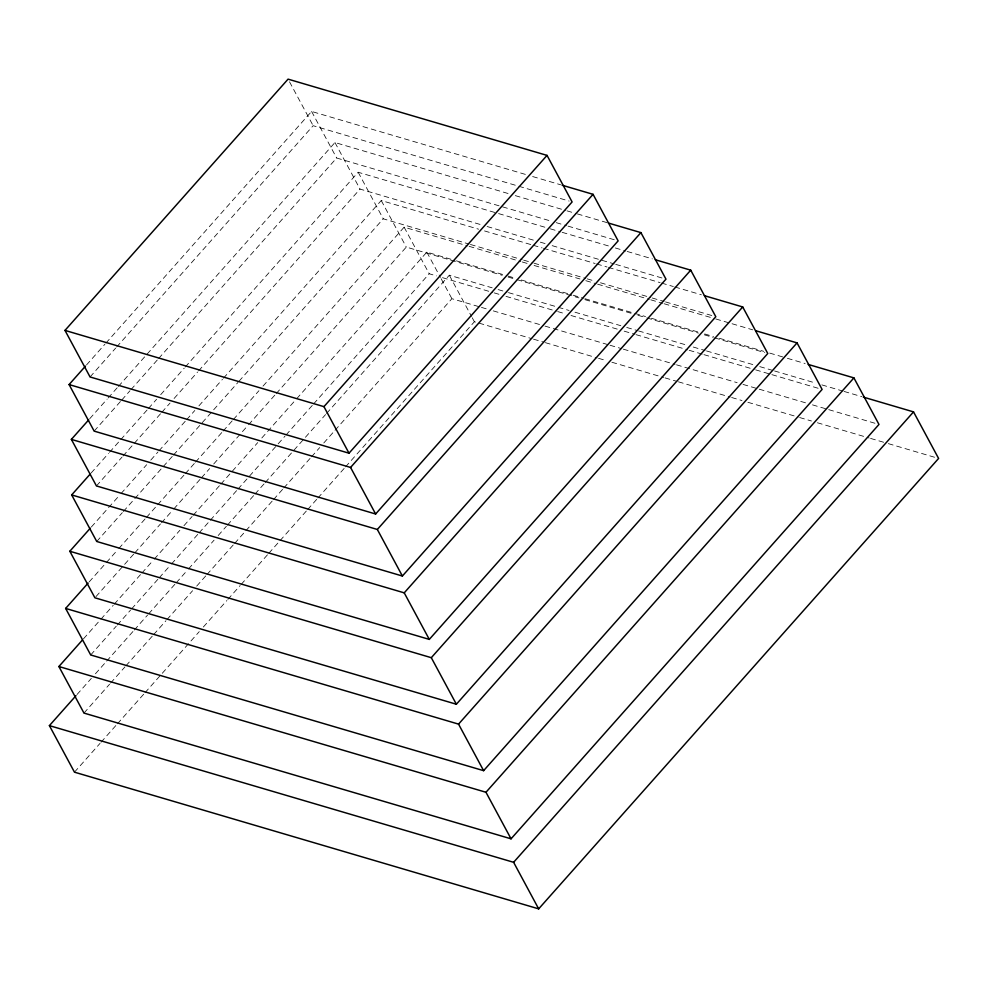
<?xml version="1.0" encoding="UTF-8"?>
<svg xmlns="http://www.w3.org/2000/svg" width="988" height="988" viewBox="0 0 988 988"><rect width="100%" height="100%" fill="white"/><g stroke="black" fill="none" stroke-linecap="round" stroke-linejoin="round"><path stroke-width="0.74" stroke-dasharray="4.94 3.71" d="M86.487 364.98L104.901 344.232M105.926 343.083L311.591 111.446L526.752 174.802M90.056 376.959L115.633 348.134M116.658 346.986L313.147 125.698L517.354 185.818M89.76 418.677L107.136 399.115M108.149 397.966L117.35 387.605M118.375 386.456L334.957 142.531L509.363 193.883M94.156 431.114L120.758 401.153M121.783 400.004L129.959 390.779M130.984 389.63L157.586 359.669M158.611 358.521L336.649 158.006L550.341 220.917M91.118 473.03L108.507 453.443M109.532 452.294L119.77 440.772M120.783 439.611L147.397 409.65M148.41 408.501L156.598 399.276M160.698 394.669L184.225 368.166M185.25 367.017L358.175 172.258L497.112 213.161M96.441 485.935L121.981 457.172M123.006 456.024L133.219 444.514M134.245 443.365L160.797 413.453M161.822 412.292L169.998 403.092M174.086 398.485L197.575 372.031M198.6 370.871L360.027 189.079L481.218 224.77M91.341 527.024L120.03 494.716M121.055 493.568L146.656 464.718M150.756 460.112L157.932 452.035M158.957 450.874L185.583 420.876M186.609 419.727L194.809 410.502M198.897 405.883L222.461 379.343M223.486 378.194L381.245 200.527L478.624 229.191M96.738 541.486L122.314 512.673M123.339 511.512L162.23 467.732M163.255 466.571L172.455 456.197M173.48 455.048L237.947 382.442M238.973 381.294L383.245 218.805L468.967 244.048M89.155 581.932L117.794 549.686M118.807 548.538L145.397 518.589M146.422 517.44L156.647 505.918M157.672 504.769L184.262 474.82M185.287 473.672L194.488 463.298M195.513 462.149L222.102 432.201M223.127 431.052L232.328 420.69M233.353 419.542L258.918 390.742M263.006 386.135L404.129 227.191L467.645 245.901M95.922 596.653L133.825 553.959M134.85 552.811L160.451 523.961M161.476 522.813L172.752 510.117M173.777 508.968L200.403 478.97M201.429 477.822L209.629 468.584M213.729 463.977L247.531 425.902M248.556 424.741L275.183 394.743M276.208 393.595L406.303 247.074L502.213 275.306M83.498 638.816L99.899 620.353M100.924 619.192L113.212 605.348M114.238 604.187L140.889 574.176M141.914 573.028L153.189 560.332M154.214 559.171L179.841 530.321M183.941 525.702L192.129 516.465M193.154 515.316L219.805 485.306M220.83 484.145L257.732 442.599M261.82 437.98L295.647 399.881M296.672 398.732L426.828 252.138L454.912 260.412M90.698 654.97L116.263 626.182M117.288 625.034L130.589 610.053M131.602 608.904L158.191 578.956M159.216 577.807L170.467 565.136M171.492 563.987L198.082 534.039M199.107 532.89L209.333 521.368M210.345 520.219L236.935 490.27M237.96 489.122L285.001 436.14M286.026 434.992L312.616 405.043M313.641 403.894L429.2 273.75L436.585 275.924M77.015 694.515L91.341 678.385M95.428 673.779L105.654 662.269M106.679 661.108L133.269 631.159M134.294 630.011L147.595 615.03M148.62 613.881L175.209 583.933M176.234 582.784L187.485 570.113M188.498 568.952L214.075 540.152M218.163 535.545L226.351 526.332M227.376 525.184L253.965 495.235M254.99 494.074L264.191 483.712M265.216 482.564L325.558 414.59M326.583 413.441L449.33 275.207L492.197 287.829M83.968 713.077L109.582 684.215M110.607 683.066L124.957 666.9M125.982 665.751L152.634 635.741M153.659 634.58L165.959 620.736M166.984 619.575L192.598 590.725M196.698 586.106L205.924 575.72M206.949 574.559L233.6 544.549M234.625 543.4L244.876 531.853M245.901 530.704L272.54 500.694M273.565 499.533L282.79 489.146M283.815 487.986L310.467 457.975M311.492 456.827L319.692 447.589M323.792 442.97L334.03 431.435M335.056 430.274L451.899 298.697L479.97 306.959M74.471 772.171L100.035 743.371M101.06 742.223L116.399 724.945M117.424 723.796L144.013 693.835M145.038 692.687L199.255 631.628M203.343 627.022L226.87 600.531M227.895 599.383L240.158 585.551M241.183 584.402L267.785 554.453M268.798 553.305L279.036 541.782M280.049 540.634L306.651 510.685M307.663 509.524L316.876 499.162M317.901 498.014L344.491 468.053M345.516 466.904L474.388 321.755L532.05 338.736M532.643 176.543L560.641 184.781M518.824 186.263L569.137 201.07M515.279 195.624L565.531 210.419M567.001 210.852L575.881 213.47M577.35 213.902L606.916 222.609M556.232 222.658L566.544 225.696M568.026 226.129L615.178 240.01M498.594 213.593L548.846 228.389M550.328 228.833L560.665 231.871M562.147 232.316L609.448 246.234M615.363 247.976L625.7 251.026M627.182 251.458L652.315 258.856M487.133 226.511L534.434 240.43M540.337 242.171L546.253 243.913M552.169 245.654L614.24 263.932M615.722 264.364L663.022 278.295M484.515 230.933L531.729 244.826M533.211 245.271L542.066 247.877M543.536 248.309L595.171 263.512M596.653 263.944L606.978 266.982M608.447 267.427L660.095 282.63M661.565 283.062L673.371 286.532M674.841 286.977L701.406 294.795M470.449 244.481L522.183 259.708M523.665 260.153L532.532 262.759M534.002 263.191L585.736 278.431M587.218 278.863L594.603 281.037M600.519 282.778L650.771 297.573M652.253 298.006L664.072 301.488M665.554 301.933L712.854 315.851M469.127 246.333L520.824 261.548M522.294 261.993L528.21 263.722M534.113 265.463L579.907 278.949M585.81 280.691L596.159 283.729M597.629 284.173L649.326 299.389M650.808 299.821L662.627 303.304M664.097 303.736L714.324 318.531M715.794 318.963L730.564 323.311M732.046 323.743L752.72 329.831M456.382 260.844L506.634 275.64M508.104 276.072L515.501 278.246M521.405 279.987L571.657 294.782M573.126 295.214L583.476 298.265M584.945 298.697L645.535 316.543M651.45 318.272L698.738 332.203M704.654 333.944L713.521 336.55M719.425 338.291L763.761 351.345M769.677 353.087L785.929 357.878M787.399 358.311L805.134 363.535M508.104 277.048L515.489 279.221M516.959 279.653L578.931 297.894M584.834 299.636L632.048 313.542M637.939 315.271L645.325 317.444M646.794 317.889L698.43 333.092M704.333 334.821L713.188 337.427M714.67 337.871L764.823 352.642M498.113 289.57L506.98 292.189M508.462 292.621L569.076 310.467M574.991 312.208L620.822 325.707M626.725 327.448L637.075 330.486M638.557 330.931L687.339 345.294M693.255 347.035L705.086 350.518M706.556 350.95L753.869 364.881M759.784 366.622L773.085 370.537M774.567 370.969L815.965 383.159M821.88 384.9L842.579 391.001M844.048 391.433L861.795 396.657M442.488 277.665L492.716 292.448M494.185 292.88L500.101 294.622M506.004 296.363L556.232 311.146M557.701 311.578L565.087 313.752M571.002 315.493L618.266 329.412M624.169 331.153L634.518 334.203M635.988 334.636L687.685 349.851M689.167 350.295L702.456 354.21M703.938 354.643L754.153 369.426M755.635 369.858L770.405 374.217M771.887 374.65L819.151 388.568M481.452 307.392L487.368 309.133M493.271 310.874L543.511 325.67M544.993 326.102L608.534 344.812M610.016 345.244L621.835 348.727M623.317 349.159L675.039 364.399M676.521 364.831L737.11 382.665M743.013 384.406L757.796 388.766M759.266 389.198L806.554 403.116M812.469 404.858L827.252 409.205M828.722 409.65L876.01 423.568M533.52 339.168L543.869 342.219M545.351 342.651L597.098 357.891M598.567 358.323L605.965 360.497M611.881 362.238L663.627 377.478M665.097 377.91L676.928 381.393M678.41 381.825L730.144 397.065M731.626 397.497L741.976 400.548M747.891 402.289L798.156 417.084M799.638 417.529L811.457 421.012M817.372 422.753L869.119 437.98M870.589 438.413L886.854 443.204M888.336 443.637L935.648 457.568M449.33 275.207L471.523 316.444M472.239 317.766L474.388 321.755M426.828 252.138L440.438 277.406M441.154 278.74L451.899 298.697M404.129 227.191L429.2 273.75M381.245 200.527L406.303 247.074M358.175 172.258L383.245 218.805M334.957 142.531L360.027 189.079M311.591 111.446L336.649 158.006M289.509 81.806L313.147 125.698"/><path stroke-width="1.48" d="M64.986 330.4L288.076 79.139L547.031 155.388L572.101 201.947L349.011 453.196L90.056 376.959L64.986 330.4L323.941 406.648L349.011 453.196M562.11 185.213L593.059 194.327L618.13 240.887L375.625 513.995L94.156 431.114L69.086 384.567L85.462 366.128M608.386 223.041L640.903 232.612L665.974 279.159L402.388 576.029L96.441 485.935L71.371 439.388L88.747 419.826M655.266 259.733L690.736 270.169L715.806 316.728L429.298 639.397L96.738 541.486L71.667 494.926L90.093 474.191M704.358 295.659L742.717 306.959L767.775 353.506L456.37 704.234L94.897 597.802L69.827 551.255L90.316 528.172M755.684 330.708L797.044 342.885L822.102 389.433L483.614 770.665L90.698 654.97L65.64 608.423L88.13 583.081M808.098 364.399L853.904 377.885L878.974 424.445L511.043 838.824L83.968 713.077L58.897 666.517L82.473 639.977M323.941 406.648L547.031 155.388M863.265 397.09L913.53 411.885L938.6 458.444L538.67 908.861L74.471 772.171L49.4 725.624L75.99 695.675M69.086 384.567L350.567 467.448L593.059 194.327M71.371 439.388L377.33 529.469L640.903 232.612M71.667 494.926L404.228 592.849L690.736 270.169M69.827 551.255L431.299 657.687L742.717 306.959M65.64 608.423L458.543 724.118L797.044 342.885M58.897 666.517L485.973 792.265L853.904 377.885M49.4 725.624L513.612 862.302L913.53 411.885M350.567 467.448L375.625 513.995M377.33 529.469L402.388 576.029M404.228 592.849L429.298 639.397M431.299 657.687L456.37 704.234M458.543 724.118L483.614 770.665M485.973 792.265L511.043 838.824M513.612 862.302L538.67 908.861"/></g></svg>
